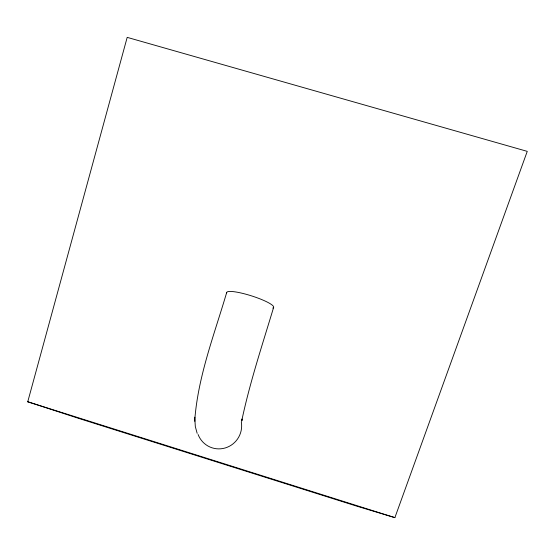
<?xml version="1.0" encoding="UTF-8"?>
<svg xmlns="http://www.w3.org/2000/svg" width="555" height="555" viewBox="0 0 555 555"><rect width="100%" height="100%" fill="white"/><g stroke="black" fill="none" stroke-linecap="round" stroke-linejoin="round"><path stroke-width="0.83" d="M197.171 433.372L195.332 426.642L194.854 419.386M194.84 419.101C198.288 375.541 214.445 334.131 226.69 292.513M241.702 421.009L242.042 418.997L241.689 421.023C249.805 382.534 262.258 345.12 273.594 307.498M27.75 401.778L127.192 37.365L527.25 151.369L394.882 517.635L357.191 506.285L79.226 418.56L27.75 401.778L394.882 517.635M194.847 417.18L194.84 421.335M226.704 292.915A24.628 4.246 17.6 0 1 252.844 296.301A24.628 4.246 17.6 0 1 272.789 308.067M241.328 421.925A22.852 22.471 -67.6 0 1 225.122 447.989A22.852 22.471 -67.6 0 1 198.1 434.503"/></g></svg>
